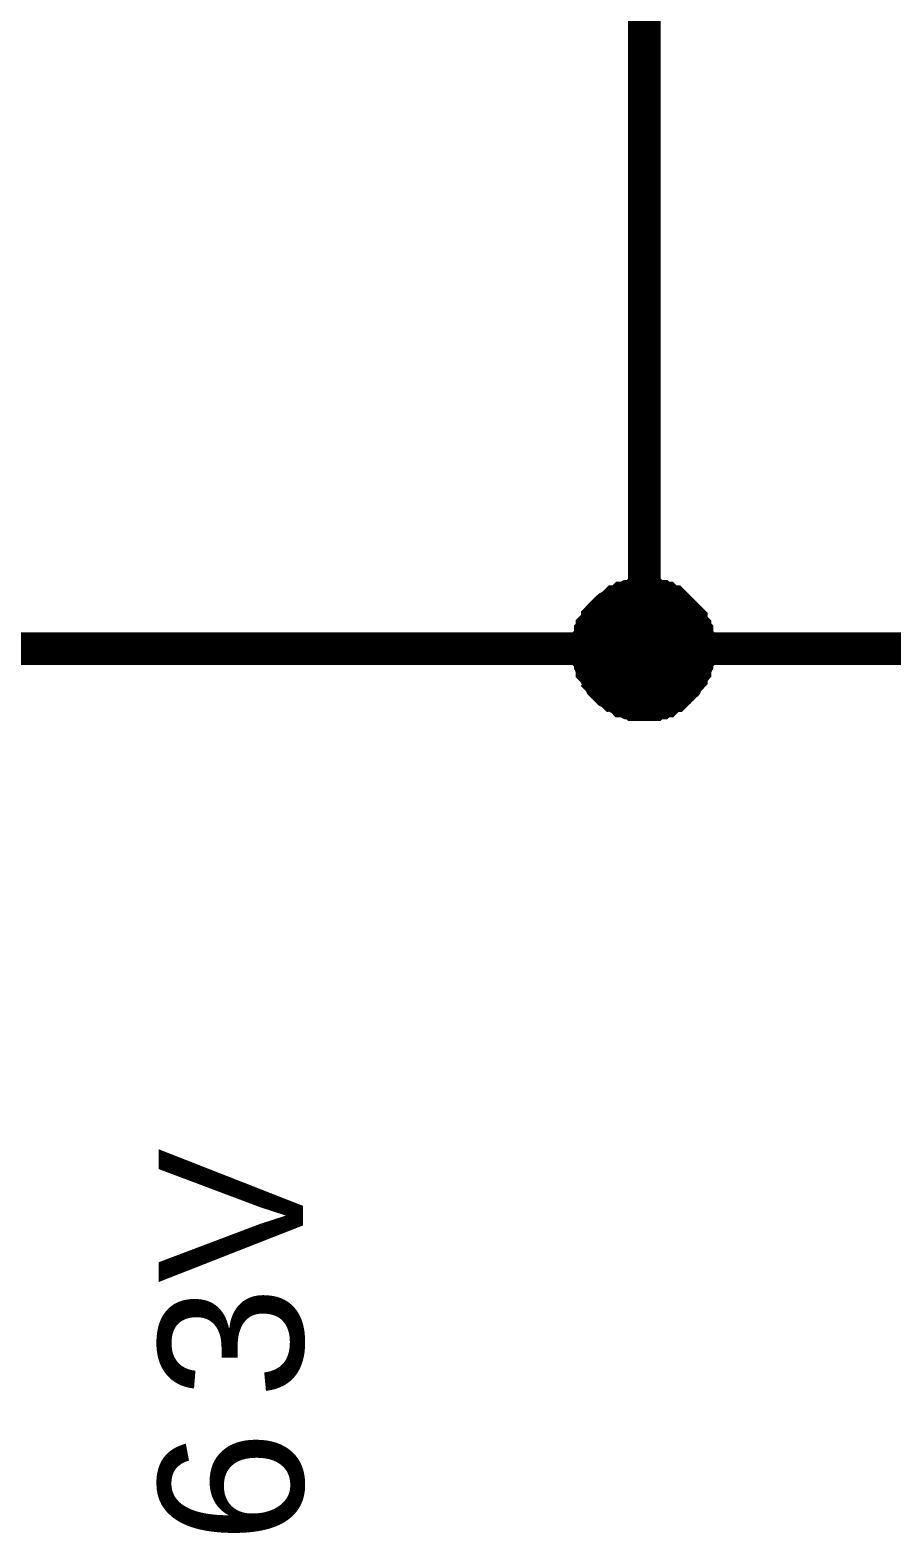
# Model space of a CAD drawing. Header units: millimetres. Extents: x -2024 to 917, y -725 to 13.
# Drawn here: x -1889.56 to -1881.66, y -329.77 to -315.99 of the extents above; entities that cross this region are included whole.
import ezdxf

# ---------------------------------------------------------------- set-up
doc = ezdxf.new("R2010")
doc.units = ezdxf.units.MM
doc.styles.get("Standard").update_dxf_attribs({"font": 'arial.ttf'})

msp = doc.modelspace()

# ---------------------------------------------------------------- linework, layer by layer
at = {"color": 7}
for points, const_width in [([(-1886.425, -306.66), (-1883.926, -306.66), (-1883.926, -321.662)], 0.3), ([(-1884.439, -321.662), (-1884.439, -321.629), (-1884.439, -321.613), (-1884.439, -321.58), (-1884.422, -321.563), (-1884.422, -321.53), (-1884.422, -321.513), (-1884.406, -321.497), (-1884.406, -321.464), (-1884.389, -321.447), (-1884.373, -321.431), (-1884.356, -321.397), (-1884.356, -321.381), (-1884.34, -321.364), (-1884.323, -321.348), (-1884.307, -321.331), (-1884.29, -321.315), (-1884.274, -321.298), (-1884.257, -321.282), (-1884.224, -321.265), (-1884.207, -321.248), (-1884.191, -321.232), (-1884.174, -321.232), (-1884.141, -321.215), (-1884.125, -321.199), (-1884.108, -321.199), (-1884.075, -321.182), (-1884.058, -321.182), (-1884.025, -321.182), (-1884.009, -321.166), (-1883.976, -321.166), (-1883.959, -321.166), (-1883.926, -321.166)], 0.3), ([(-1884.439, -321.662), (-1884.439, -321.629), (-1884.439, -321.613), (-1884.439, -321.58), (-1884.422, -321.563), (-1884.422, -321.53), (-1884.422, -321.513), (-1884.406, -321.497), (-1884.406, -321.464), (-1884.389, -321.447), (-1884.373, -321.431), (-1884.356, -321.397), (-1884.356, -321.381), (-1884.34, -321.364), (-1884.323, -321.348), (-1884.307, -321.331), (-1884.29, -321.315), (-1884.274, -321.298), (-1884.257, -321.282), (-1884.224, -321.265), (-1884.207, -321.248), (-1884.191, -321.232), (-1884.174, -321.232), (-1884.141, -321.215), (-1884.125, -321.199), (-1884.108, -321.199), (-1884.075, -321.182), (-1884.058, -321.182), (-1884.025, -321.182), (-1884.009, -321.166), (-1883.976, -321.166), (-1883.959, -321.166), (-1883.926, -321.166)], 0.3), ([(-1884.439, -321.662), (-1884.439, -321.629), (-1884.439, -321.613), (-1884.439, -321.58), (-1884.422, -321.563), (-1884.422, -321.53), (-1884.422, -321.513), (-1884.406, -321.497), (-1884.406, -321.464), (-1884.389, -321.447), (-1884.373, -321.431), (-1884.356, -321.397), (-1884.356, -321.381), (-1884.34, -321.364), (-1884.323, -321.348), (-1884.307, -321.331), (-1884.29, -321.315), (-1884.274, -321.298), (-1884.257, -321.282), (-1884.224, -321.265), (-1884.207, -321.248), (-1884.191, -321.232), (-1884.174, -321.232), (-1884.141, -321.215), (-1884.125, -321.199), (-1884.108, -321.199), (-1884.075, -321.182), (-1884.058, -321.182), (-1884.025, -321.182), (-1884.009, -321.166), (-1883.976, -321.166), (-1883.959, -321.166), (-1883.926, -321.166)], 0.3), ([(-1884.439, -321.662), (-1884.439, -321.629), (-1884.439, -321.613), (-1884.439, -321.58), (-1884.422, -321.563), (-1884.422, -321.53), (-1884.422, -321.513), (-1884.406, -321.497), (-1884.406, -321.464), (-1884.389, -321.447), (-1884.373, -321.431), (-1884.356, -321.397), (-1884.356, -321.381), (-1884.34, -321.364), (-1884.323, -321.348), (-1884.307, -321.331), (-1884.29, -321.315), (-1884.274, -321.298), (-1884.257, -321.282), (-1884.224, -321.265), (-1884.207, -321.248), (-1884.191, -321.232), (-1884.174, -321.232), (-1884.141, -321.215), (-1884.125, -321.199), (-1884.108, -321.199), (-1884.075, -321.182), (-1884.058, -321.182), (-1884.025, -321.182), (-1884.009, -321.166), (-1883.976, -321.166), (-1883.959, -321.166), (-1883.926, -321.166)], 0.3), ([(-1884.439, -321.662), (-1884.439, -321.629), (-1884.439, -321.613), (-1884.439, -321.58), (-1884.422, -321.563), (-1884.422, -321.53), (-1884.422, -321.513), (-1884.406, -321.497), (-1884.406, -321.464), (-1884.389, -321.447), (-1884.373, -321.431), (-1884.356, -321.397), (-1884.356, -321.381), (-1884.34, -321.364), (-1884.323, -321.348), (-1884.307, -321.331), (-1884.29, -321.315), (-1884.274, -321.298), (-1884.257, -321.282), (-1884.224, -321.265), (-1884.207, -321.248), (-1884.191, -321.232), (-1884.174, -321.232), (-1884.141, -321.215), (-1884.125, -321.199), (-1884.108, -321.199), (-1884.075, -321.182), (-1884.058, -321.182), (-1884.025, -321.182), (-1884.009, -321.166), (-1883.976, -321.166), (-1883.959, -321.166), (-1883.926, -321.166)], 0.0991), ([(-1884.439, -321.662), (-1884.439, -321.629), (-1884.439, -321.613), (-1884.439, -321.58), (-1884.422, -321.563), (-1884.422, -321.53), (-1884.422, -321.513), (-1884.406, -321.497), (-1884.406, -321.464), (-1884.389, -321.447), (-1884.373, -321.431), (-1884.356, -321.397), (-1884.356, -321.381), (-1884.34, -321.364), (-1884.323, -321.348), (-1884.307, -321.331), (-1884.29, -321.315), (-1884.274, -321.298), (-1884.257, -321.282), (-1884.224, -321.265), (-1884.207, -321.248), (-1884.191, -321.232), (-1884.174, -321.232), (-1884.141, -321.215), (-1884.125, -321.199), (-1884.108, -321.199), (-1884.075, -321.182), (-1884.058, -321.182), (-1884.025, -321.182), (-1884.009, -321.166), (-1883.976, -321.166), (-1883.959, -321.166), (-1883.926, -321.166)], 0.0991), ([(-1884.439, -321.662), (-1884.439, -321.629), (-1884.439, -321.613), (-1884.439, -321.58), (-1884.422, -321.563), (-1884.422, -321.53), (-1884.422, -321.513), (-1884.406, -321.497), (-1884.406, -321.464), (-1884.389, -321.447), (-1884.373, -321.431), (-1884.356, -321.397), (-1884.356, -321.381), (-1884.34, -321.364), (-1884.323, -321.348), (-1884.307, -321.331), (-1884.29, -321.315), (-1884.274, -321.298), (-1884.257, -321.282), (-1884.224, -321.265), (-1884.207, -321.248), (-1884.191, -321.232), (-1884.174, -321.232), (-1884.141, -321.215), (-1884.125, -321.199), (-1884.108, -321.199), (-1884.075, -321.182), (-1884.058, -321.182), (-1884.025, -321.182), (-1884.009, -321.166), (-1883.976, -321.166), (-1883.959, -321.166), (-1883.926, -321.166)], 0.0991), ([(-1884.439, -321.662), (-1884.439, -321.629), (-1884.439, -321.613), (-1884.439, -321.58), (-1884.422, -321.563), (-1884.422, -321.53), (-1884.422, -321.513), (-1884.406, -321.497), (-1884.406, -321.464), (-1884.389, -321.447), (-1884.373, -321.431), (-1884.356, -321.397), (-1884.356, -321.381), (-1884.34, -321.364), (-1884.323, -321.348), (-1884.307, -321.331), (-1884.29, -321.315), (-1884.274, -321.298), (-1884.257, -321.282), (-1884.224, -321.265), (-1884.207, -321.248), (-1884.191, -321.232), (-1884.174, -321.232), (-1884.141, -321.215), (-1884.125, -321.199), (-1884.108, -321.199), (-1884.075, -321.182), (-1884.058, -321.182), (-1884.025, -321.182), (-1884.009, -321.166), (-1883.976, -321.166), (-1883.959, -321.166), (-1883.926, -321.166)], 0.0991), ([(-1883.926, -321.166), (-1883.926, -321.166)], 0.3), ([(-1883.926, -321.166), (-1883.893, -321.166), (-1883.876, -321.166), (-1883.843, -321.166), (-1883.827, -321.182), (-1883.794, -321.182), (-1883.777, -321.182), (-1883.76, -321.199), (-1883.727, -321.199), (-1883.711, -321.215), (-1883.694, -321.232), (-1883.661, -321.232), (-1883.645, -321.248), (-1883.628, -321.265), (-1883.611, -321.282), (-1883.595, -321.298), (-1883.578, -321.315), (-1883.562, -321.331), (-1883.545, -321.348), (-1883.529, -321.364), (-1883.512, -321.381), (-1883.496, -321.397), (-1883.496, -321.431), (-1883.479, -321.447), (-1883.463, -321.464), (-1883.463, -321.497), (-1883.446, -321.513), (-1883.446, -321.53), (-1883.446, -321.563), (-1883.429, -321.58), (-1883.429, -321.613), (-1883.429, -321.629), (-1883.429, -321.662)], 0.3), ([(-1883.926, -321.166), (-1883.926, -321.166)], 0.3), ([(-1883.926, -321.166), (-1883.893, -321.166), (-1883.876, -321.166), (-1883.843, -321.166), (-1883.827, -321.182), (-1883.794, -321.182), (-1883.777, -321.182), (-1883.76, -321.199), (-1883.727, -321.199), (-1883.711, -321.215), (-1883.694, -321.232), (-1883.661, -321.232), (-1883.645, -321.248), (-1883.628, -321.265), (-1883.611, -321.282), (-1883.595, -321.298), (-1883.578, -321.315), (-1883.562, -321.331), (-1883.545, -321.348), (-1883.529, -321.364), (-1883.512, -321.381), (-1883.496, -321.397), (-1883.496, -321.431), (-1883.479, -321.447), (-1883.463, -321.464), (-1883.463, -321.497), (-1883.446, -321.513), (-1883.446, -321.53), (-1883.446, -321.563), (-1883.429, -321.58), (-1883.429, -321.613), (-1883.429, -321.629), (-1883.429, -321.662)], 0.3), ([(-1883.926, -321.166), (-1883.926, -321.166)], 0.3), ([(-1883.926, -321.166), (-1883.893, -321.166), (-1883.876, -321.166), (-1883.843, -321.166), (-1883.827, -321.182), (-1883.794, -321.182), (-1883.777, -321.182), (-1883.76, -321.199), (-1883.727, -321.199), (-1883.711, -321.215), (-1883.694, -321.232), (-1883.661, -321.232), (-1883.645, -321.248), (-1883.628, -321.265), (-1883.611, -321.282), (-1883.595, -321.298), (-1883.578, -321.315), (-1883.562, -321.331), (-1883.545, -321.348), (-1883.529, -321.364), (-1883.512, -321.381), (-1883.496, -321.397), (-1883.496, -321.431), (-1883.479, -321.447), (-1883.463, -321.464), (-1883.463, -321.497), (-1883.446, -321.513), (-1883.446, -321.53), (-1883.446, -321.563), (-1883.429, -321.58), (-1883.429, -321.613), (-1883.429, -321.629), (-1883.429, -321.662)], 0.3), ([(-1883.926, -321.166), (-1883.926, -321.166)], 0.3), ([(-1883.926, -321.166), (-1883.893, -321.166), (-1883.876, -321.166), (-1883.843, -321.166), (-1883.827, -321.182), (-1883.794, -321.182), (-1883.777, -321.182), (-1883.76, -321.199), (-1883.727, -321.199), (-1883.711, -321.215), (-1883.694, -321.232), (-1883.661, -321.232), (-1883.645, -321.248), (-1883.628, -321.265), (-1883.611, -321.282), (-1883.595, -321.298), (-1883.578, -321.315), (-1883.562, -321.331), (-1883.545, -321.348), (-1883.529, -321.364), (-1883.512, -321.381), (-1883.496, -321.397), (-1883.496, -321.431), (-1883.479, -321.447), (-1883.463, -321.464), (-1883.463, -321.497), (-1883.446, -321.513), (-1883.446, -321.53), (-1883.446, -321.563), (-1883.429, -321.58), (-1883.429, -321.613), (-1883.429, -321.629), (-1883.429, -321.662)], 0.3), ([(-1883.926, -321.166), (-1883.926, -321.166)], 0.0991), ([(-1883.926, -321.166), (-1883.893, -321.166), (-1883.876, -321.166), (-1883.843, -321.166), (-1883.827, -321.182), (-1883.794, -321.182), (-1883.777, -321.182), (-1883.76, -321.199), (-1883.727, -321.199), (-1883.711, -321.215), (-1883.694, -321.232), (-1883.661, -321.232), (-1883.645, -321.248), (-1883.628, -321.265), (-1883.611, -321.282), (-1883.595, -321.298), (-1883.578, -321.315), (-1883.562, -321.331), (-1883.545, -321.348), (-1883.529, -321.364), (-1883.512, -321.381), (-1883.496, -321.397), (-1883.496, -321.431), (-1883.479, -321.447), (-1883.463, -321.464), (-1883.463, -321.497), (-1883.446, -321.513), (-1883.446, -321.53), (-1883.446, -321.563), (-1883.429, -321.58), (-1883.429, -321.613), (-1883.429, -321.629), (-1883.429, -321.662)], 0.0991), ([(-1883.926, -321.166), (-1883.926, -321.166)], 0.0991), ([(-1883.926, -321.166), (-1883.893, -321.166), (-1883.876, -321.166), (-1883.843, -321.166), (-1883.827, -321.182), (-1883.794, -321.182), (-1883.777, -321.182), (-1883.76, -321.199), (-1883.727, -321.199), (-1883.711, -321.215), (-1883.694, -321.232), (-1883.661, -321.232), (-1883.645, -321.248), (-1883.628, -321.265), (-1883.611, -321.282), (-1883.595, -321.298), (-1883.578, -321.315), (-1883.562, -321.331), (-1883.545, -321.348), (-1883.529, -321.364), (-1883.512, -321.381), (-1883.496, -321.397), (-1883.496, -321.431), (-1883.479, -321.447), (-1883.463, -321.464), (-1883.463, -321.497), (-1883.446, -321.513), (-1883.446, -321.53), (-1883.446, -321.563), (-1883.429, -321.58), (-1883.429, -321.613), (-1883.429, -321.629), (-1883.429, -321.662)], 0.0991), ([(-1883.926, -321.166), (-1883.926, -321.166)], 0.0991), ([(-1883.926, -321.166), (-1883.893, -321.166), (-1883.876, -321.166), (-1883.843, -321.166), (-1883.827, -321.182), (-1883.794, -321.182), (-1883.777, -321.182), (-1883.76, -321.199), (-1883.727, -321.199), (-1883.711, -321.215), (-1883.694, -321.232), (-1883.661, -321.232), (-1883.645, -321.248), (-1883.628, -321.265), (-1883.611, -321.282), (-1883.595, -321.298), (-1883.578, -321.315), (-1883.562, -321.331), (-1883.545, -321.348), (-1883.529, -321.364), (-1883.512, -321.381), (-1883.496, -321.397), (-1883.496, -321.431), (-1883.479, -321.447), (-1883.463, -321.464), (-1883.463, -321.497), (-1883.446, -321.513), (-1883.446, -321.53), (-1883.446, -321.563), (-1883.429, -321.58), (-1883.429, -321.613), (-1883.429, -321.629), (-1883.429, -321.662)], 0.0991), ([(-1883.926, -321.166), (-1883.926, -321.166)], 0.0991), ([(-1883.926, -321.166), (-1883.893, -321.166), (-1883.876, -321.166), (-1883.843, -321.166), (-1883.827, -321.182), (-1883.794, -321.182), (-1883.777, -321.182), (-1883.76, -321.199), (-1883.727, -321.199), (-1883.711, -321.215), (-1883.694, -321.232), (-1883.661, -321.232), (-1883.645, -321.248), (-1883.628, -321.265), (-1883.611, -321.282), (-1883.595, -321.298), (-1883.578, -321.315), (-1883.562, -321.331), (-1883.545, -321.348), (-1883.529, -321.364), (-1883.512, -321.381), (-1883.496, -321.397), (-1883.496, -321.431), (-1883.479, -321.447), (-1883.463, -321.464), (-1883.463, -321.497), (-1883.446, -321.513), (-1883.446, -321.53), (-1883.446, -321.563), (-1883.429, -321.58), (-1883.429, -321.613), (-1883.429, -321.629), (-1883.429, -321.662)], 0.0991), ([(-1906.419, -321.662), (-1893.923, -321.662), (-1883.926, -321.662), (-1866.431, -321.662)], 0.3), ([(-1883.926, -322.176), (-1883.959, -322.176), (-1883.976, -322.176), (-1884.009, -322.176), (-1884.025, -322.159), (-1884.058, -322.159), (-1884.075, -322.159), (-1884.108, -322.143), (-1884.125, -322.143), (-1884.141, -322.126), (-1884.174, -322.11), (-1884.191, -322.093), (-1884.207, -322.093), (-1884.224, -322.076), (-1884.257, -322.06), (-1884.274, -322.043), (-1884.29, -322.027), (-1884.307, -322.01), (-1884.323, -321.994), (-1884.34, -321.96), (-1884.356, -321.944), (-1884.356, -321.927), (-1884.373, -321.911), (-1884.389, -321.878), (-1884.406, -321.861), (-1884.406, -321.845), (-1884.422, -321.811), (-1884.422, -321.795), (-1884.422, -321.762), (-1884.439, -321.745), (-1884.439, -321.712), (-1884.439, -321.696), (-1884.439, -321.662)], 0.3), ([(-1884.439, -321.662), (-1884.439, -321.662)], 0.3), ([(-1883.926, -322.176), (-1883.959, -322.176), (-1883.976, -322.176), (-1884.009, -322.176), (-1884.025, -322.159), (-1884.058, -322.159), (-1884.075, -322.159), (-1884.108, -322.143), (-1884.125, -322.143), (-1884.141, -322.126), (-1884.174, -322.11), (-1884.191, -322.093), (-1884.207, -322.093), (-1884.224, -322.076), (-1884.257, -322.06), (-1884.274, -322.043), (-1884.29, -322.027), (-1884.307, -322.01), (-1884.323, -321.994), (-1884.34, -321.96), (-1884.356, -321.944), (-1884.356, -321.927), (-1884.373, -321.911), (-1884.389, -321.878), (-1884.406, -321.861), (-1884.406, -321.845), (-1884.422, -321.811), (-1884.422, -321.795), (-1884.422, -321.762), (-1884.439, -321.745), (-1884.439, -321.712), (-1884.439, -321.696), (-1884.439, -321.662)], 0.3), ([(-1884.439, -321.662), (-1884.439, -321.662)], 0.3), ([(-1883.926, -322.176), (-1883.959, -322.176), (-1883.976, -322.176), (-1884.009, -322.176), (-1884.025, -322.159), (-1884.058, -322.159), (-1884.075, -322.159), (-1884.108, -322.143), (-1884.125, -322.143), (-1884.141, -322.126), (-1884.174, -322.11), (-1884.191, -322.093), (-1884.207, -322.093), (-1884.224, -322.076), (-1884.257, -322.06), (-1884.274, -322.043), (-1884.29, -322.027), (-1884.307, -322.01), (-1884.323, -321.994), (-1884.34, -321.96), (-1884.356, -321.944), (-1884.356, -321.927), (-1884.373, -321.911), (-1884.389, -321.878), (-1884.406, -321.861), (-1884.406, -321.845), (-1884.422, -321.811), (-1884.422, -321.795), (-1884.422, -321.762), (-1884.439, -321.745), (-1884.439, -321.712), (-1884.439, -321.696), (-1884.439, -321.662)], 0.3), ([(-1884.439, -321.662), (-1884.439, -321.662)], 0.3), ([(-1883.926, -322.176), (-1883.959, -322.176), (-1883.976, -322.176), (-1884.009, -322.176), (-1884.025, -322.159), (-1884.058, -322.159), (-1884.075, -322.159), (-1884.108, -322.143), (-1884.125, -322.143), (-1884.141, -322.126), (-1884.174, -322.11), (-1884.191, -322.093), (-1884.207, -322.093), (-1884.224, -322.076), (-1884.257, -322.06), (-1884.274, -322.043), (-1884.29, -322.027), (-1884.307, -322.01), (-1884.323, -321.994), (-1884.34, -321.96), (-1884.356, -321.944), (-1884.356, -321.927), (-1884.373, -321.911), (-1884.389, -321.878), (-1884.406, -321.861), (-1884.406, -321.845), (-1884.422, -321.811), (-1884.422, -321.795), (-1884.422, -321.762), (-1884.439, -321.745), (-1884.439, -321.712), (-1884.439, -321.696), (-1884.439, -321.662)], 0.3), ([(-1884.439, -321.662), (-1884.439, -321.662)], 0.3), ([(-1883.429, -321.662), (-1883.429, -321.696), (-1883.429, -321.712), (-1883.429, -321.745), (-1883.446, -321.762), (-1883.446, -321.795), (-1883.446, -321.811), (-1883.463, -321.845), (-1883.463, -321.861), (-1883.479, -321.878), (-1883.496, -321.911), (-1883.496, -321.927), (-1883.512, -321.944), (-1883.529, -321.96), (-1883.545, -321.994), (-1883.562, -322.01), (-1883.578, -322.027), (-1883.595, -322.043), (-1883.611, -322.06), (-1883.628, -322.076), (-1883.645, -322.093), (-1883.661, -322.093), (-1883.694, -322.11), (-1883.711, -322.126), (-1883.727, -322.143), (-1883.76, -322.143), (-1883.777, -322.159), (-1883.794, -322.159), (-1883.827, -322.159), (-1883.843, -322.176), (-1883.876, -322.176), (-1883.893, -322.176), (-1883.926, -322.176)], 0.3), ([(-1883.429, -321.662), (-1883.429, -321.696), (-1883.429, -321.712), (-1883.429, -321.745), (-1883.446, -321.762), (-1883.446, -321.795), (-1883.446, -321.811), (-1883.463, -321.845), (-1883.463, -321.861), (-1883.479, -321.878), (-1883.496, -321.911), (-1883.496, -321.927), (-1883.512, -321.944), (-1883.529, -321.96), (-1883.545, -321.994), (-1883.562, -322.01), (-1883.578, -322.027), (-1883.595, -322.043), (-1883.611, -322.06), (-1883.628, -322.076), (-1883.645, -322.093), (-1883.661, -322.093), (-1883.694, -322.11), (-1883.711, -322.126), (-1883.727, -322.143), (-1883.76, -322.143), (-1883.777, -322.159), (-1883.794, -322.159), (-1883.827, -322.159), (-1883.843, -322.176), (-1883.876, -322.176), (-1883.893, -322.176), (-1883.926, -322.176)], 0.3), ([(-1883.429, -321.662), (-1883.429, -321.696), (-1883.429, -321.712), (-1883.429, -321.745), (-1883.446, -321.762), (-1883.446, -321.795), (-1883.446, -321.811), (-1883.463, -321.845), (-1883.463, -321.861), (-1883.479, -321.878), (-1883.496, -321.911), (-1883.496, -321.927), (-1883.512, -321.944), (-1883.529, -321.96), (-1883.545, -321.994), (-1883.562, -322.01), (-1883.578, -322.027), (-1883.595, -322.043), (-1883.611, -322.06), (-1883.628, -322.076), (-1883.645, -322.093), (-1883.661, -322.093), (-1883.694, -322.11), (-1883.711, -322.126), (-1883.727, -322.143), (-1883.76, -322.143), (-1883.777, -322.159), (-1883.794, -322.159), (-1883.827, -322.159), (-1883.843, -322.176), (-1883.876, -322.176), (-1883.893, -322.176), (-1883.926, -322.176)], 0.3), ([(-1883.429, -321.662), (-1883.429, -321.696), (-1883.429, -321.712), (-1883.429, -321.745), (-1883.446, -321.762), (-1883.446, -321.795), (-1883.446, -321.811), (-1883.463, -321.845), (-1883.463, -321.861), (-1883.479, -321.878), (-1883.496, -321.911), (-1883.496, -321.927), (-1883.512, -321.944), (-1883.529, -321.96), (-1883.545, -321.994), (-1883.562, -322.01), (-1883.578, -322.027), (-1883.595, -322.043), (-1883.611, -322.06), (-1883.628, -322.076), (-1883.645, -322.093), (-1883.661, -322.093), (-1883.694, -322.11), (-1883.711, -322.126), (-1883.727, -322.143), (-1883.76, -322.143), (-1883.777, -322.159), (-1883.794, -322.159), (-1883.827, -322.159), (-1883.843, -322.176), (-1883.876, -322.176), (-1883.893, -322.176), (-1883.926, -322.176)], 0.3), ([(-1883.429, -321.662), (-1883.429, -321.662), (-1883.429, -321.662), (-1883.429, -321.662), (-1883.429, -321.662), (-1883.429, -321.662), (-1883.429, -321.662), (-1883.429, -321.662), (-1883.429, -321.662), (-1883.429, -321.662), (-1883.429, -321.662), (-1883.429, -321.662), (-1883.429, -321.662), (-1883.429, -321.662), (-1883.429, -321.662), (-1883.429, -321.662), (-1883.429, -321.662), (-1883.429, -321.662), (-1883.429, -321.662), (-1883.429, -321.662), (-1883.429, -321.662), (-1883.429, -321.662), (-1883.429, -321.662), (-1883.429, -321.662), (-1883.429, -321.662), (-1883.429, -321.662), (-1883.429, -321.662), (-1883.429, -321.662), (-1883.429, -321.662), (-1883.429, -321.662), (-1883.429, -321.662), (-1883.429, -321.662), (-1883.429, -321.662)], 0.3), ([(-1883.429, -321.662), (-1883.429, -321.662)], 0.3), ([(-1883.429, -321.662), (-1883.429, -321.662), (-1883.429, -321.662), (-1883.429, -321.662), (-1883.429, -321.662), (-1883.429, -321.662), (-1883.429, -321.662), (-1883.429, -321.662), (-1883.429, -321.662), (-1883.429, -321.662), (-1883.429, -321.662), (-1883.429, -321.662), (-1883.429, -321.662), (-1883.429, -321.662), (-1883.429, -321.662), (-1883.429, -321.662), (-1883.429, -321.662), (-1883.429, -321.662), (-1883.429, -321.662), (-1883.429, -321.662), (-1883.429, -321.662), (-1883.429, -321.662), (-1883.429, -321.662), (-1883.429, -321.662), (-1883.429, -321.662), (-1883.429, -321.662), (-1883.429, -321.662), (-1883.429, -321.662), (-1883.429, -321.662), (-1883.429, -321.662), (-1883.429, -321.662), (-1883.429, -321.662), (-1883.429, -321.662)], 0.3), ([(-1883.429, -321.662), (-1883.429, -321.662)], 0.3), ([(-1883.429, -321.662), (-1883.429, -321.662), (-1883.429, -321.662), (-1883.429, -321.662), (-1883.429, -321.662), (-1883.429, -321.662), (-1883.429, -321.662), (-1883.429, -321.662), (-1883.429, -321.662), (-1883.429, -321.662), (-1883.429, -321.662), (-1883.429, -321.662), (-1883.429, -321.662), (-1883.429, -321.662), (-1883.429, -321.662), (-1883.429, -321.662), (-1883.429, -321.662), (-1883.429, -321.662), (-1883.429, -321.662), (-1883.429, -321.662), (-1883.429, -321.662), (-1883.429, -321.662), (-1883.429, -321.662), (-1883.429, -321.662), (-1883.429, -321.662), (-1883.429, -321.662), (-1883.429, -321.662), (-1883.429, -321.662), (-1883.429, -321.662), (-1883.429, -321.662), (-1883.429, -321.662), (-1883.429, -321.662), (-1883.429, -321.662)], 0.3), ([(-1883.429, -321.662), (-1883.429, -321.662)], 0.3), ([(-1883.429, -321.662), (-1883.429, -321.662), (-1883.429, -321.662), (-1883.429, -321.662), (-1883.429, -321.662), (-1883.429, -321.662), (-1883.429, -321.662), (-1883.429, -321.662), (-1883.429, -321.662), (-1883.429, -321.662), (-1883.429, -321.662), (-1883.429, -321.662), (-1883.429, -321.662), (-1883.429, -321.662), (-1883.429, -321.662), (-1883.429, -321.662), (-1883.429, -321.662), (-1883.429, -321.662), (-1883.429, -321.662), (-1883.429, -321.662), (-1883.429, -321.662), (-1883.429, -321.662), (-1883.429, -321.662), (-1883.429, -321.662), (-1883.429, -321.662), (-1883.429, -321.662), (-1883.429, -321.662), (-1883.429, -321.662), (-1883.429, -321.662), (-1883.429, -321.662), (-1883.429, -321.662), (-1883.429, -321.662), (-1883.429, -321.662)], 0.3), ([(-1883.429, -321.662), (-1883.429, -321.662)], 0.3), ([(-1883.926, -322.176), (-1883.959, -322.176), (-1883.976, -322.176), (-1884.009, -322.176), (-1884.025, -322.159), (-1884.058, -322.159), (-1884.075, -322.159), (-1884.108, -322.143), (-1884.125, -322.143), (-1884.141, -322.126), (-1884.174, -322.11), (-1884.191, -322.093), (-1884.207, -322.093), (-1884.224, -322.076), (-1884.257, -322.06), (-1884.274, -322.043), (-1884.29, -322.027), (-1884.307, -322.01), (-1884.323, -321.994), (-1884.34, -321.96), (-1884.356, -321.944), (-1884.356, -321.927), (-1884.373, -321.911), (-1884.389, -321.878), (-1884.406, -321.861), (-1884.406, -321.845), (-1884.422, -321.811), (-1884.422, -321.795), (-1884.422, -321.762), (-1884.439, -321.745), (-1884.439, -321.712), (-1884.439, -321.696), (-1884.439, -321.662)], 0.0991), ([(-1884.439, -321.662), (-1884.439, -321.662)], 0.0991), ([(-1883.926, -322.176), (-1883.959, -322.176), (-1883.976, -322.176), (-1884.009, -322.176), (-1884.025, -322.159), (-1884.058, -322.159), (-1884.075, -322.159), (-1884.108, -322.143), (-1884.125, -322.143), (-1884.141, -322.126), (-1884.174, -322.11), (-1884.191, -322.093), (-1884.207, -322.093), (-1884.224, -322.076), (-1884.257, -322.06), (-1884.274, -322.043), (-1884.29, -322.027), (-1884.307, -322.01), (-1884.323, -321.994), (-1884.34, -321.96), (-1884.356, -321.944), (-1884.356, -321.927), (-1884.373, -321.911), (-1884.389, -321.878), (-1884.406, -321.861), (-1884.406, -321.845), (-1884.422, -321.811), (-1884.422, -321.795), (-1884.422, -321.762), (-1884.439, -321.745), (-1884.439, -321.712), (-1884.439, -321.696), (-1884.439, -321.662)], 0.0991), ([(-1884.439, -321.662), (-1884.439, -321.662)], 0.0991), ([(-1883.926, -322.176), (-1883.959, -322.176), (-1883.976, -322.176), (-1884.009, -322.176), (-1884.025, -322.159), (-1884.058, -322.159), (-1884.075, -322.159), (-1884.108, -322.143), (-1884.125, -322.143), (-1884.141, -322.126), (-1884.174, -322.11), (-1884.191, -322.093), (-1884.207, -322.093), (-1884.224, -322.076), (-1884.257, -322.06), (-1884.274, -322.043), (-1884.29, -322.027), (-1884.307, -322.01), (-1884.323, -321.994), (-1884.34, -321.96), (-1884.356, -321.944), (-1884.356, -321.927), (-1884.373, -321.911), (-1884.389, -321.878), (-1884.406, -321.861), (-1884.406, -321.845), (-1884.422, -321.811), (-1884.422, -321.795), (-1884.422, -321.762), (-1884.439, -321.745), (-1884.439, -321.712), (-1884.439, -321.696), (-1884.439, -321.662)], 0.0991), ([(-1884.439, -321.662), (-1884.439, -321.662)], 0.0991), ([(-1883.926, -322.176), (-1883.959, -322.176), (-1883.976, -322.176), (-1884.009, -322.176), (-1884.025, -322.159), (-1884.058, -322.159), (-1884.075, -322.159), (-1884.108, -322.143), (-1884.125, -322.143), (-1884.141, -322.126), (-1884.174, -322.11), (-1884.191, -322.093), (-1884.207, -322.093), (-1884.224, -322.076), (-1884.257, -322.06), (-1884.274, -322.043), (-1884.29, -322.027), (-1884.307, -322.01), (-1884.323, -321.994), (-1884.34, -321.96), (-1884.356, -321.944), (-1884.356, -321.927), (-1884.373, -321.911), (-1884.389, -321.878), (-1884.406, -321.861), (-1884.406, -321.845), (-1884.422, -321.811), (-1884.422, -321.795), (-1884.422, -321.762), (-1884.439, -321.745), (-1884.439, -321.712), (-1884.439, -321.696), (-1884.439, -321.662)], 0.0991), ([(-1884.439, -321.662), (-1884.439, -321.662)], 0.0991), ([(-1883.429, -321.662), (-1883.429, -321.696), (-1883.429, -321.712), (-1883.429, -321.745), (-1883.446, -321.762), (-1883.446, -321.795), (-1883.446, -321.811), (-1883.463, -321.845), (-1883.463, -321.861), (-1883.479, -321.878), (-1883.496, -321.911), (-1883.496, -321.927), (-1883.512, -321.944), (-1883.529, -321.96), (-1883.545, -321.994), (-1883.562, -322.01), (-1883.578, -322.027), (-1883.595, -322.043), (-1883.611, -322.06), (-1883.628, -322.076), (-1883.645, -322.093), (-1883.661, -322.093), (-1883.694, -322.11), (-1883.711, -322.126), (-1883.727, -322.143), (-1883.76, -322.143), (-1883.777, -322.159), (-1883.794, -322.159), (-1883.827, -322.159), (-1883.843, -322.176), (-1883.876, -322.176), (-1883.893, -322.176), (-1883.926, -322.176)], 0.0991), ([(-1883.429, -321.662), (-1883.429, -321.696), (-1883.429, -321.712), (-1883.429, -321.745), (-1883.446, -321.762), (-1883.446, -321.795), (-1883.446, -321.811), (-1883.463, -321.845), (-1883.463, -321.861), (-1883.479, -321.878), (-1883.496, -321.911), (-1883.496, -321.927), (-1883.512, -321.944), (-1883.529, -321.96), (-1883.545, -321.994), (-1883.562, -322.01), (-1883.578, -322.027), (-1883.595, -322.043), (-1883.611, -322.06), (-1883.628, -322.076), (-1883.645, -322.093), (-1883.661, -322.093), (-1883.694, -322.11), (-1883.711, -322.126), (-1883.727, -322.143), (-1883.76, -322.143), (-1883.777, -322.159), (-1883.794, -322.159), (-1883.827, -322.159), (-1883.843, -322.176), (-1883.876, -322.176), (-1883.893, -322.176), (-1883.926, -322.176)], 0.0991), ([(-1883.429, -321.662), (-1883.429, -321.696), (-1883.429, -321.712), (-1883.429, -321.745), (-1883.446, -321.762), (-1883.446, -321.795), (-1883.446, -321.811), (-1883.463, -321.845), (-1883.463, -321.861), (-1883.479, -321.878), (-1883.496, -321.911), (-1883.496, -321.927), (-1883.512, -321.944), (-1883.529, -321.96), (-1883.545, -321.994), (-1883.562, -322.01), (-1883.578, -322.027), (-1883.595, -322.043), (-1883.611, -322.06), (-1883.628, -322.076), (-1883.645, -322.093), (-1883.661, -322.093), (-1883.694, -322.11), (-1883.711, -322.126), (-1883.727, -322.143), (-1883.76, -322.143), (-1883.777, -322.159), (-1883.794, -322.159), (-1883.827, -322.159), (-1883.843, -322.176), (-1883.876, -322.176), (-1883.893, -322.176), (-1883.926, -322.176)], 0.0991), ([(-1883.429, -321.662), (-1883.429, -321.696), (-1883.429, -321.712), (-1883.429, -321.745), (-1883.446, -321.762), (-1883.446, -321.795), (-1883.446, -321.811), (-1883.463, -321.845), (-1883.463, -321.861), (-1883.479, -321.878), (-1883.496, -321.911), (-1883.496, -321.927), (-1883.512, -321.944), (-1883.529, -321.96), (-1883.545, -321.994), (-1883.562, -322.01), (-1883.578, -322.027), (-1883.595, -322.043), (-1883.611, -322.06), (-1883.628, -322.076), (-1883.645, -322.093), (-1883.661, -322.093), (-1883.694, -322.11), (-1883.711, -322.126), (-1883.727, -322.143), (-1883.76, -322.143), (-1883.777, -322.159), (-1883.794, -322.159), (-1883.827, -322.159), (-1883.843, -322.176), (-1883.876, -322.176), (-1883.893, -322.176), (-1883.926, -322.176)], 0.0991), ([(-1883.429, -321.662), (-1883.429, -321.662), (-1883.429, -321.662), (-1883.429, -321.662), (-1883.429, -321.662), (-1883.429, -321.662), (-1883.429, -321.662), (-1883.429, -321.662), (-1883.429, -321.662), (-1883.429, -321.662), (-1883.429, -321.662), (-1883.429, -321.662), (-1883.429, -321.662), (-1883.429, -321.662), (-1883.429, -321.662), (-1883.429, -321.662), (-1883.429, -321.662), (-1883.429, -321.662), (-1883.429, -321.662), (-1883.429, -321.662), (-1883.429, -321.662), (-1883.429, -321.662), (-1883.429, -321.662), (-1883.429, -321.662), (-1883.429, -321.662), (-1883.429, -321.662), (-1883.429, -321.662), (-1883.429, -321.662), (-1883.429, -321.662), (-1883.429, -321.662), (-1883.429, -321.662), (-1883.429, -321.662), (-1883.429, -321.662)], 0.0991), ([(-1883.429, -321.662), (-1883.429, -321.662)], 0.0991), ([(-1883.429, -321.662), (-1883.429, -321.662), (-1883.429, -321.662), (-1883.429, -321.662), (-1883.429, -321.662), (-1883.429, -321.662), (-1883.429, -321.662), (-1883.429, -321.662), (-1883.429, -321.662), (-1883.429, -321.662), (-1883.429, -321.662), (-1883.429, -321.662), (-1883.429, -321.662), (-1883.429, -321.662), (-1883.429, -321.662), (-1883.429, -321.662), (-1883.429, -321.662), (-1883.429, -321.662), (-1883.429, -321.662), (-1883.429, -321.662), (-1883.429, -321.662), (-1883.429, -321.662), (-1883.429, -321.662), (-1883.429, -321.662), (-1883.429, -321.662), (-1883.429, -321.662), (-1883.429, -321.662), (-1883.429, -321.662), (-1883.429, -321.662), (-1883.429, -321.662), (-1883.429, -321.662), (-1883.429, -321.662), (-1883.429, -321.662)], 0.0991), ([(-1883.429, -321.662), (-1883.429, -321.662)], 0.0991), ([(-1883.429, -321.662), (-1883.429, -321.662), (-1883.429, -321.662), (-1883.429, -321.662), (-1883.429, -321.662), (-1883.429, -321.662), (-1883.429, -321.662), (-1883.429, -321.662), (-1883.429, -321.662), (-1883.429, -321.662), (-1883.429, -321.662), (-1883.429, -321.662), (-1883.429, -321.662), (-1883.429, -321.662), (-1883.429, -321.662), (-1883.429, -321.662), (-1883.429, -321.662), (-1883.429, -321.662), (-1883.429, -321.662), (-1883.429, -321.662), (-1883.429, -321.662), (-1883.429, -321.662), (-1883.429, -321.662), (-1883.429, -321.662), (-1883.429, -321.662), (-1883.429, -321.662), (-1883.429, -321.662), (-1883.429, -321.662), (-1883.429, -321.662), (-1883.429, -321.662), (-1883.429, -321.662), (-1883.429, -321.662), (-1883.429, -321.662)], 0.0991), ([(-1883.429, -321.662), (-1883.429, -321.662)], 0.0991), ([(-1883.429, -321.662), (-1883.429, -321.662), (-1883.429, -321.662), (-1883.429, -321.662), (-1883.429, -321.662), (-1883.429, -321.662), (-1883.429, -321.662), (-1883.429, -321.662), (-1883.429, -321.662), (-1883.429, -321.662), (-1883.429, -321.662), (-1883.429, -321.662), (-1883.429, -321.662), (-1883.429, -321.662), (-1883.429, -321.662), (-1883.429, -321.662), (-1883.429, -321.662), (-1883.429, -321.662), (-1883.429, -321.662), (-1883.429, -321.662), (-1883.429, -321.662), (-1883.429, -321.662), (-1883.429, -321.662), (-1883.429, -321.662), (-1883.429, -321.662), (-1883.429, -321.662), (-1883.429, -321.662), (-1883.429, -321.662), (-1883.429, -321.662), (-1883.429, -321.662), (-1883.429, -321.662), (-1883.429, -321.662), (-1883.429, -321.662)], 0.0991), ([(-1883.429, -321.662), (-1883.429, -321.662)], 0.0991)]:
    msp.add_lwpolyline(points, dxfattribs=dict(at, const_width=const_width))
at = {"color": 7, "const_width": 0.508}
msp.add_lwpolyline([(-1884.206, -321.658, 1), (-1883.698, -321.658, 1)], format="xyb", close=True, dxfattribs=at)

# ---------------------------------------------------------------- texts
at = {"color": 7}
for s, p in [('V', (-1887.054, -327.475)), ('3', (-1887.054, -328.534)), ('6', (-1887.054, -329.859))]:
    msp.add_text(s, height=1.325, rotation=90, dxfattribs=at).set_placement(p)

doc.saveas('drawing.dxf')
